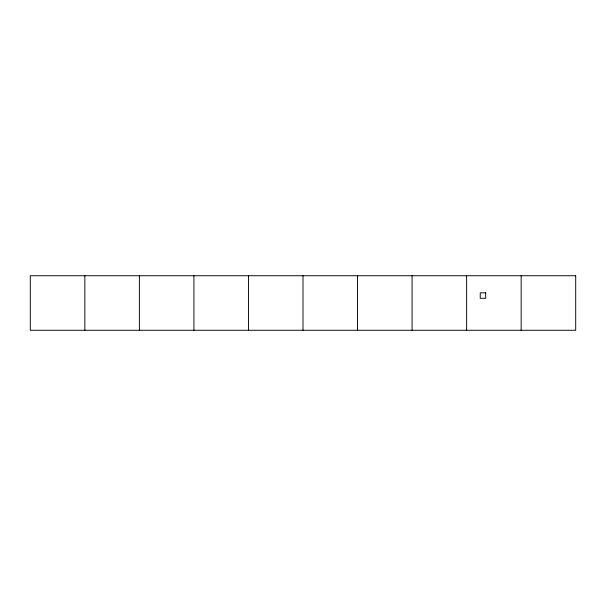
<?xml version="1.0" encoding="UTF-8"?>
<svg xmlns="http://www.w3.org/2000/svg" width="606" height="606" viewBox="0 0 606 606"><rect width="100%" height="100%" fill="white"/><g stroke="black" fill="none" stroke-linecap="round" stroke-linejoin="round"><path stroke-width="0.91" d="M521.16 275.73L521.16 330.27M466.62 275.73L466.62 330.27M412.08 275.73L412.08 330.27M357.54 275.73L357.54 330.27M303 275.73L303 330.27M248.46 275.73L248.46 330.27M193.92 275.73L193.92 330.27M139.38 275.73L139.38 330.27M84.84 275.73L84.84 330.27M575.7 275.73L30.3 275.73L30.3 330.27L575.7 330.27L575.7 275.73M485.701 292.834L480.247 292.834L480.247 298.288L485.701 298.288L485.701 292.834"/></g></svg>
